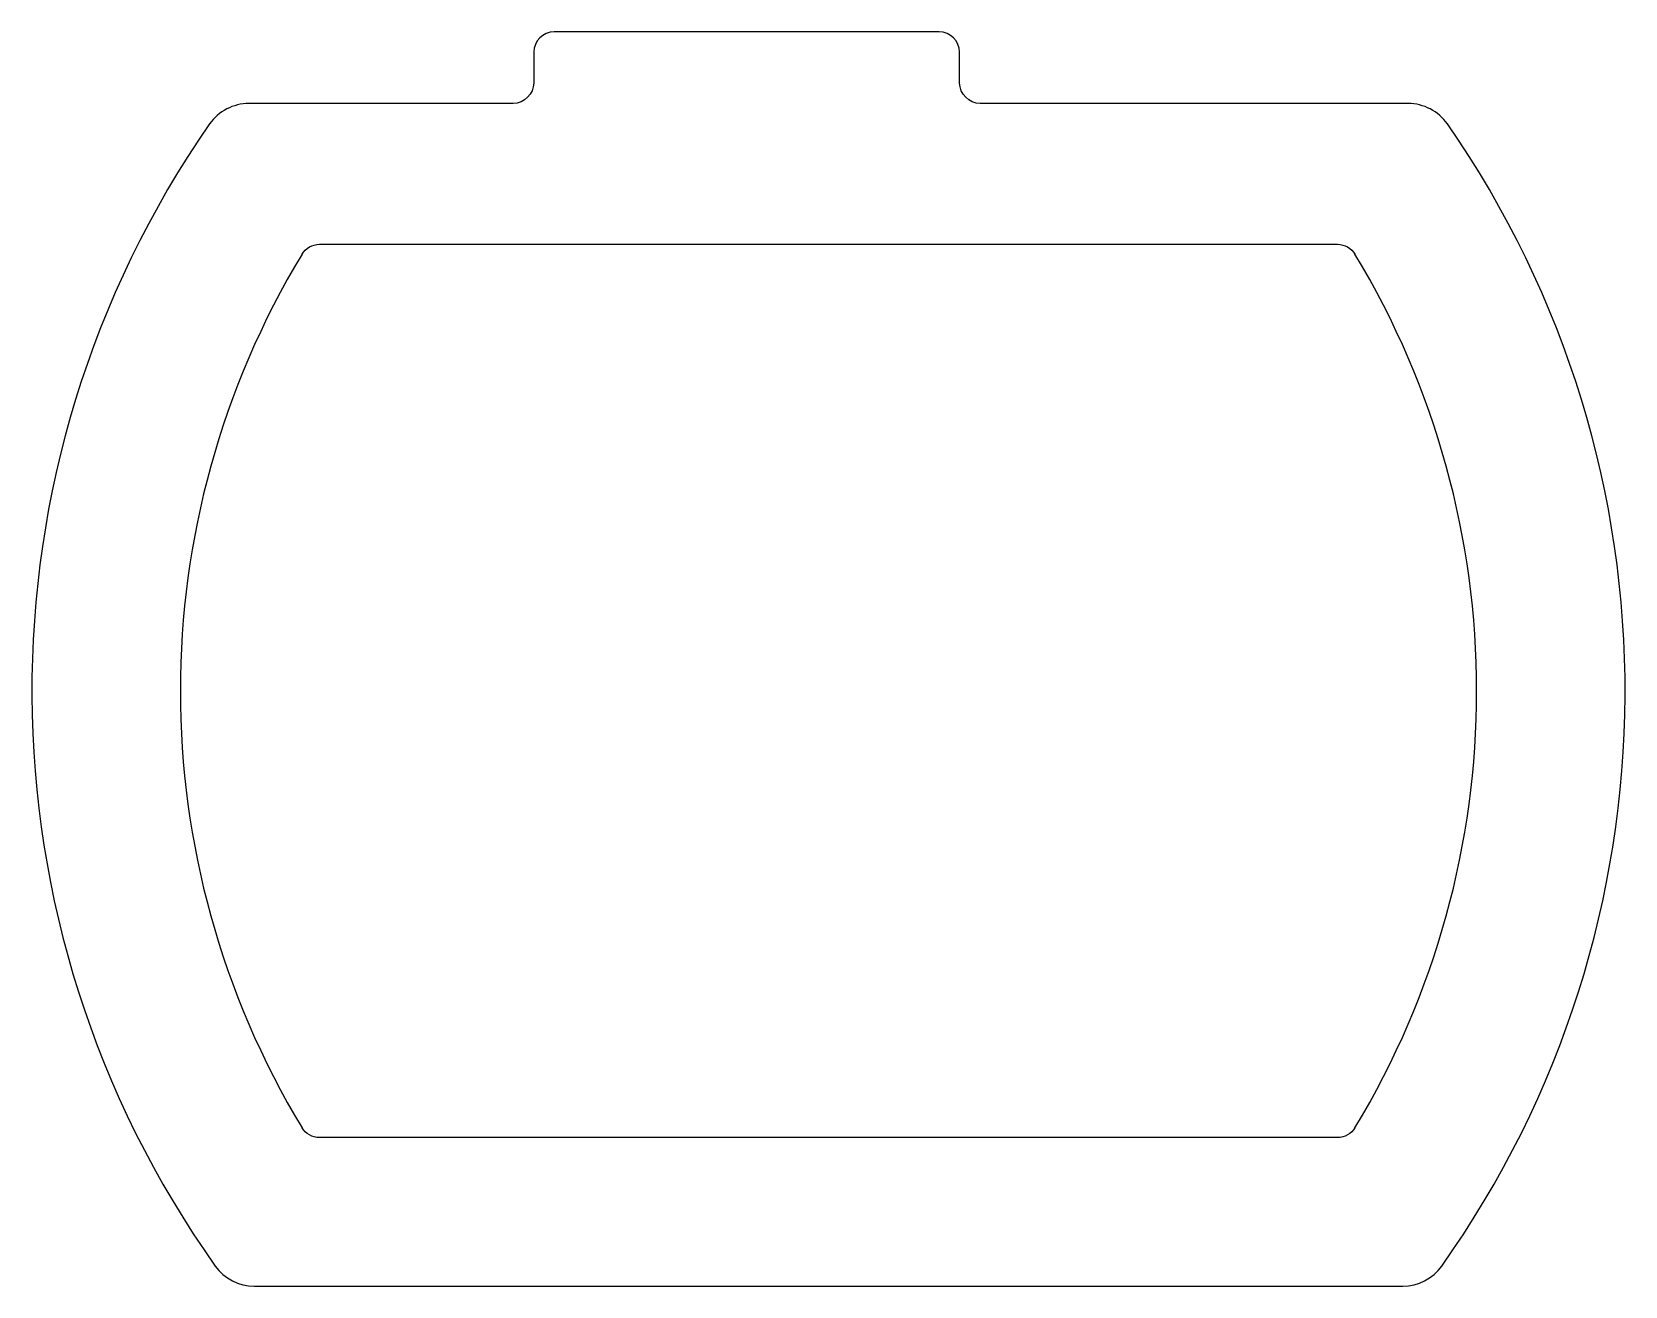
# Model space of a CAD drawing. Header units: millimetres. Extents: x -149.5 to -102.7, y -35.8 to 1.
import ezdxf

# ---------------------------------------------------------------- set-up
doc = ezdxf.new("R2010")
doc.units = ezdxf.units.MM
doc.layers.get('0').update_dxf_attribs({"linetype": 'CONTINUOUS'})

msp = doc.modelspace()

# ---------------------------------------------------------------- linework, layer by layer
for p, q in [((-122.853, 1), (-134.15, 1)), ((-134.75, 0.4), (-134.75, -0.5)), ((-122.253, -0.5), (-122.253, 0.4)), ((-135.35, -1.1), (-143.113, -1.1)), ((-109.087, -1.1), (-121.653, -1.1)), ((-141.038, -5.232), (-111.162, -5.232)), ((-111.162, -31.437), (-141.038, -31.437)), ((-142.955, -35.794), (-109.245, -35.794))]:
    msp.add_line(p, q)
for centre, radius, start, end in [((-134.15, 0.4), 0.6, 90, 180), ((-122.853, 0.4), 0.6, 0, 90), ((-120.354, -18.334), 29.125, 145.1718, 215.397), ((-131.846, -18.334), 29.125, -35.397, 34.8282), ((-120.354, -18.334), 24.768, 148.8474, 211.1526), ((-131.846, -18.334), 24.768, -31.1526, 31.1526)]:
    msp.add_arc(centre, radius, start, end)
for points in [[(-134.75, -0.5), (-134.75, -0.814), (-135.036, -1.1), (-135.35, -1.1)], [(-121.653, -1.1), (-121.968, -1.1), (-122.253, -0.814), (-122.253, -0.5)], [(-143.113, -1.1), (-143.563, -1.1), (-144.005, -1.331), (-144.262, -1.7)], [(-107.938, -1.7), (-108.195, -1.331), (-108.637, -1.1), (-109.087, -1.1)], [(-141.551, -5.521), (-141.445, -5.345), (-141.244, -5.232), (-141.038, -5.232)], [(-111.162, -5.232), (-110.956, -5.232), (-110.755, -5.345), (-110.649, -5.521)], [(-141.038, -31.437), (-141.244, -31.437), (-141.445, -31.324), (-141.551, -31.148)], [(-110.649, -31.148), (-110.755, -31.324), (-110.956, -31.437), (-111.162, -31.437)], [(-144.096, -35.205), (-143.838, -35.568), (-143.401, -35.794), (-142.955, -35.794)], [(-109.245, -35.794), (-108.799, -35.794), (-108.362, -35.568), (-108.104, -35.205)]]:
    msp.add_open_spline(points, degree=3)

doc.saveas('drawing.dxf')
